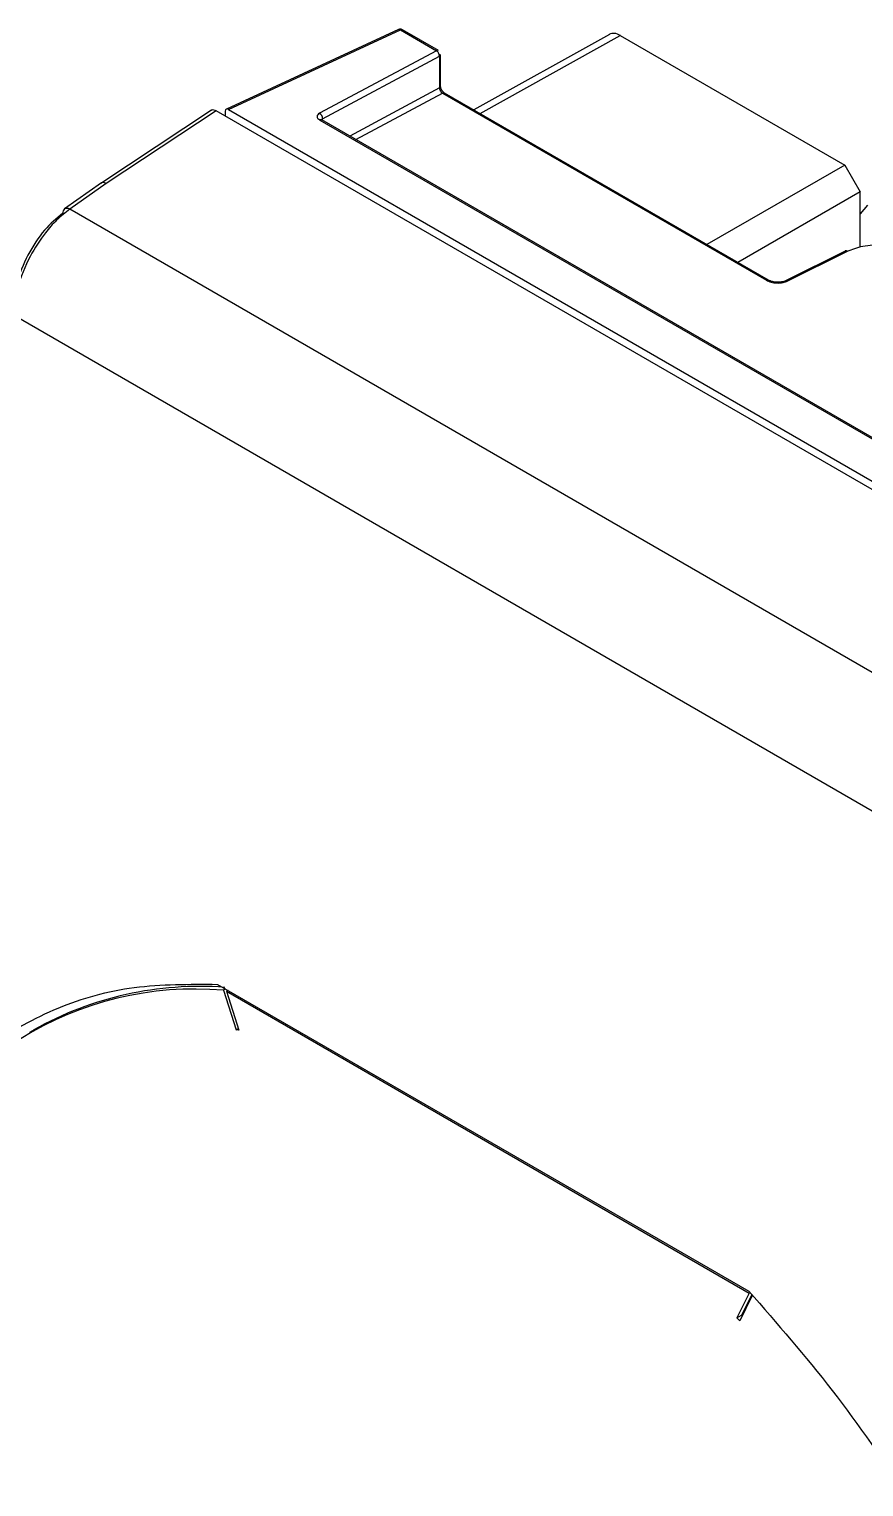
# Model space of a CAD drawing. Extents: x 150 to 4150, y 50 to 2920.
# Drawn here: x 3420.9 to 3516.7, y 1515.7 to 1682.9 of the extents above; entities that cross this region are included whole.
import ezdxf

# ---------------------------------------------------------------- set-up
doc = ezdxf.new("R2010")
doc.units = 0
doc.header["$LTSCALE"] = 10
doc.linetypes.add('SLD-KATı', pattern=[0])
doc.layers.get('0').update_dxf_attribs({"linetype": 'CONTINUOUS'})

msp = doc.modelspace()

# ---------------------------------------------------------------- linework, layer by layer
at = {"color": 7, "linetype": 'SLD-KATı'}
for p, q in [((3463.26, 1682.82), (3443.53, 1673.7)), ((3443.77, 1673.67), (3463.49, 1682.79)), ((3463.49, 1682.79), (3467.62, 1680.4)), ((3467.86, 1680.42), (3463.72, 1682.8)), ((3487.48, 1682.27), (3471.92, 1673.6)), ((3488.72, 1682.14), (3514.46, 1667.28)), ((3467.62, 1680.4), (3454.23, 1673.22)), ((3454.57, 1672.6), (3467.96, 1679.78)), ((3467.96, 1679.78), (3467.96, 1676.13)), ((3468.11, 1676.33), (3468.11, 1679.98)), ((3468.33, 1675.52), (3505.47, 1654.08)), ((3505.7, 1654.1), (3468.56, 1675.54)), ((3441.84, 1673.57), (3429.14, 1665.19)), ((3442.37, 1673.49), (3429.76, 1665.18)), ((3551.53, 1610.48), (3442.37, 1673.49)), ((3443.41, 1673.46), (3443.4, 1672.9)), ((3443.77, 1673.67), (3551.93, 1611.23)), ((3454.24, 1672.45), (3550.32, 1616.99)), ((3550.55, 1617), (3454.47, 1672.47)), ((3514.46, 1667.28), (3498.66, 1658.16)), ((3514.46, 1667.28), (3516.23, 1664.22)), ((3429.23, 1665.26), (3424.97, 1662.25)), ((3429.76, 1665.18), (3425.57, 1662.23)), ((3516.23, 1664.22), (3502.2, 1656.12)), ((3516.23, 1657.88), (3516.23, 1664.22)), ((3533.82, 1599.74), (3425.57, 1662.23)), ((3517.07, 1662.68), (3516.23, 1661.7)), ((3514.52, 1657.43), (3507.68, 1654.02)), ((3507.92, 1654), (3514.76, 1657.4)), ((3526.81, 1587.89), (3419.19, 1650.02)), ((3442.53, 1573.35), (3503.46, 1538.18)), ((3443.45, 1572.82), (3443.2, 1572.68)), ((3443.2, 1572.68), (3444.64, 1568.12)), ((3443.74, 1572.66), (3443.56, 1572.55)), ((3443.56, 1572.55), (3444.96, 1568.09)), ((3443.56, 1572.55), (3503.5, 1537.95)), ((3421.47, 1568.15), (3420.94, 1567.84)), ((3444.64, 1568.12), (3444.9, 1568.27)), ((3444.96, 1568.09), (3444.64, 1568.12)), ((3503.5, 1537.95), (3502.09, 1535.11)), ((3503.85, 1537.66), (3502.42, 1534.76)), ((3503.79, 1537.78), (3502.62, 1535.42)), ((3502.09, 1535.11), (3502.62, 1535.42)), ((3502.42, 1534.76), (3502.09, 1535.11)), ((3502.62, 1535.42), (3502.7, 1535.33))]:
    msp.add_line(p, q, dxfattribs=at)
at = {"color": 8, "linetype": 'SLD-KATı'}
for p, q in [((3472.65, 1673.18), (3488.72, 1682.14)), ((3467.96, 1676.13), (3457.68, 1670.61)), ((3458.4, 1670.2), (3468.33, 1675.52)), ((3454.57, 1672.41), (3454.57, 1672.6))]:
    msp.add_line(p, q, dxfattribs=at)
for centre, radius, start, end in [((3463.35, 1682.6), 0.238, 52.1005, 110.2442), ((3463.62, 1682.58), 0.24, 64.717, 122.5168), ((3467.86, 1676.35), 0.248, 295.3879, 354.638), ((3468.46, 1675.32), 0.24, 64.717, 122.5168), ((3454.37, 1672.25), 0.24, 64.717, 122.5168), ((3425.25, 1661.74), 0.582, 56.0637, 118.999), ((3505.6, 1653.88), 0.239, 64.2656, 122.5527), ((3507.78, 1653.79), 0.251, 54.1192, 112.462)]:
    msp.add_arc(centre, radius, start, end, dxfattribs=at)
at = {"color": 7, "linetype": 'SLD-KATı'}
for centre, radius, start, end in [((3467.75, 1680.2), 0.24, 64.717, 122.5168), ((3467.86, 1680.01), 0.248, 295.3879, 354.638), ((3453.84, 1672.6), 0.726, 359.7329, 57.9982), ((3425.31, 1661.84), 0.535, 129.7536, 187.9029), ((3514.62, 1657.2), 0.251, 54.1478, 112.0855), ((3439.91, 1534.85), 37.96, 85.0229, 158.32), ((3440.5, 1534.11), 39, 85.8189, 119.219)]:
    msp.add_arc(centre, radius, start, end, dxfattribs=at)
for centre, major_axis, ratio, start_param, end_param in [((3488.72, 1680.1), (-1.25, 2.17), 0.577338, 5.497906, 6.274459), ((3443.76, 1673.26), (-0.244, 0.437), 0.586305, 5.506852, 7.074909)]:
    msp.add_ellipse(centre, major_axis=major_axis, ratio=ratio, start_param=start_param, end_param=end_param, dxfattribs=at)
for points, knots in [([(3463.47, 1682.87), (3463.41, 1682.86), (3463.33, 1682.86), (3463.27, 1682.82), (3463.26, 1682.82)], [0, 0, 0, 0, 0.907491, 1, 1, 1, 1]), ([(3463.72, 1682.8), (3463.72, 1682.8), (3463.68, 1682.83), (3463.6, 1682.86), (3463.51, 1682.86), (3463.47, 1682.87)], [0, 0, 0, 0, 0.047405, 0.525606, 1, 1, 1, 1]), ([(3467.96, 1676.13), (3467.97, 1676.1), (3467.97, 1676.04), (3468, 1675.94), (3468.04, 1675.85), (3468.11, 1675.74), (3468.2, 1675.61), (3468.29, 1675.55), (3468.33, 1675.52)], [0, 0, 0, 0, 0.1405919, 0.276737, 0.4084624, 0.5357981, 0.776345, 1, 1, 1, 1]), ([(3468.56, 1675.54), (3468.53, 1675.56), (3468.47, 1675.6), (3468.36, 1675.7), (3468.23, 1675.87), (3468.15, 1676.07), (3468.11, 1676.22), (3468.11, 1676.29), (3468.11, 1676.33)], [0, 0, 0, 0, 0.128294, 0.253357, 0.499194, 0.745741, 0.871385, 1, 1, 1, 1]), ([(3442.37, 1673.49), (3442.28, 1673.53), (3442.09, 1673.62), (3441.89, 1673.6), (3441.81, 1673.54), (3441.79, 1673.53)], [0, 0, 0, 0, 0.43033, 0.893064, 1, 1, 1, 1]), ([(3454.23, 1673.22), (3454.15, 1673.17), (3454.03, 1673.09), (3453.96, 1672.95), (3453.94, 1672.84), (3453.96, 1672.73), (3454.04, 1672.59), (3454.16, 1672.51), (3454.24, 1672.45)], [0, 0, 0, 0, 0.239837, 0.368545, 0.500219, 0.628861, 0.760467, 1, 1, 1, 1]), ([(3429.76, 1665.18), (3429.7, 1665.21), (3429.57, 1665.27), (3429.4, 1665.29), (3429.26, 1665.27), (3429.2, 1665.23), (3429.17, 1665.21)], [0, 0, 0, 0, 0.290391, 0.564828, 0.823301, 1, 1, 1, 1]), ([(3424.78, 1661.77), (3424.06, 1661.17), (3422.57, 1659.92), (3420.68, 1657.01), (3419.38, 1653.79), (3419.22, 1651.85), (3419.14, 1650.92)], [0, 0, 0, 0, 0.240926, 0.500219, 0.759376, 1, 1, 1, 1]), ([(3425.57, 1662.23), (3425.06, 1661.83), (3424.09, 1661.08), (3422.51, 1659.27), (3420.85, 1656.7), (3419.46, 1653.27), (3419.27, 1651.09), (3419.19, 1650.02)], [0, 0, 0, 0, 0.151413, 0.285503, 0.500917, 0.756774, 1, 1, 1, 1]), ([(3514.76, 1657.4), (3515.33, 1657.63), (3516.21, 1657.97), (3517.65, 1658.16), (3518.81, 1658.18), (3519.96, 1658.08), (3521.4, 1657.79), (3522.26, 1657.38), (3522.82, 1657.12)], [0, 0, 0, 0, 0.239836, 0.369969, 0.500221, 0.630285, 0.760468, 1, 1, 1, 1]), ([(3505.47, 1654.08), (3505.64, 1654), (3505.9, 1653.88), (3506.34, 1653.79), (3506.69, 1653.76), (3507.05, 1653.76), (3507.48, 1653.82), (3507.75, 1653.93), (3507.92, 1654)], [0, 0, 0, 0, 0.239532, 0.369391, 0.499779, 0.629707, 0.760164, 1, 1, 1, 1]), ([(3507.68, 1654.02), (3507.61, 1653.99), (3507.47, 1653.93), (3507.14, 1653.86), (3506.69, 1653.82), (3506.24, 1653.89), (3505.91, 1653.99), (3505.77, 1654.06), (3505.7, 1654.1)], [0, 0, 0, 0, 0.128201, 0.253672, 0.500259, 0.746413, 0.871643, 1, 1, 1, 1])]:
    msp.add_open_spline(points, degree=3, knots=knots, dxfattribs=at)
for points in [[(3467.96, 1679.78), (3467.96, 1679.84), (3467.96, 1679.96), (3467.88, 1680.14), (3467.76, 1680.3), (3467.67, 1680.37), (3467.62, 1680.4)], [(3442.53, 1414.7), (3439.29, 1418.42), (3432.81, 1425.86), (3424.09, 1438.41), (3416.34, 1451.66), (3409.78, 1465.45), (3404.53, 1479.46), (3400.7, 1493.41), (3398.37, 1507.01), (3397.59, 1519.97), (3398.37, 1532.03), (3400.7, 1542.93), (3404.53, 1552.46), (3409.78, 1560.41), (3416.34, 1566.62), (3424.09, 1570.93), (3432.81, 1573.41), (3439.29, 1573.37), (3442.53, 1573.35)], [(3503.46, 1538.18), (3506.7, 1534.46), (3513.18, 1527.02), (3521.9, 1514.46), (3529.65, 1501.21), (3536.21, 1487.42), (3541.46, 1473.41), (3545.29, 1459.46), (3547.62, 1445.87), (3548.41, 1432.9), (3547.62, 1420.84), (3545.29, 1409.94), (3541.46, 1400.41), (3536.21, 1392.46), (3529.65, 1386.25), (3521.9, 1381.95), (3513.18, 1379.46), (3506.7, 1379.5), (3503.46, 1379.52)]]:
    msp.add_open_spline(points, degree=3, dxfattribs=at)

doc.saveas('drawing.dxf')
